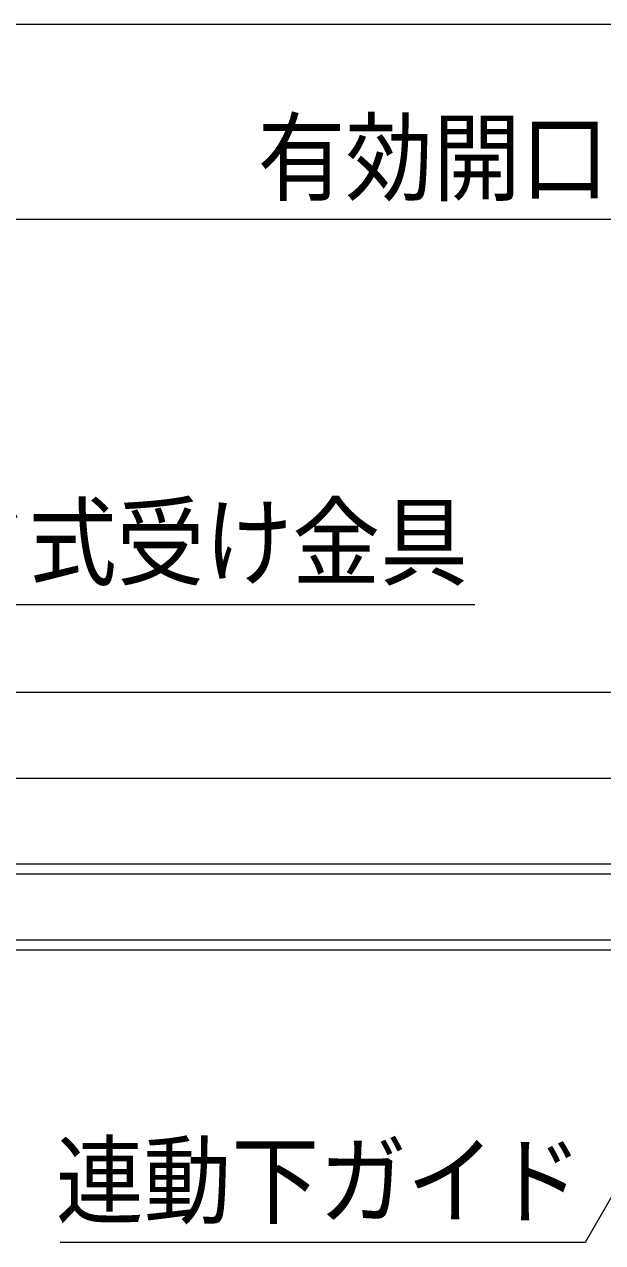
# Model space of a CAD drawing. Units: millimetres, scale not verified. Extents: x -6062 to 6062, y -3045 to 3045.
# Drawn here: x -3467 to -3170, y 1056 to 1680 of the extents above; entities that cross this region are included whole.
import ezdxf
from ezdxf.enums import TextEntityAlignment as Align

# ---------------------------------------------------------------- set-up
doc = ezdxf.new("R2010")
doc.units = ezdxf.units.MM
doc.header["$LTSCALE"] = 20
for name, color, linetype, lineweight in [('0-0_3一般', 7, 'Continuous', 15), ('0-1_2寸法-3', 7, 'Continuous', 15), ('0-2_2寸法-1', 7, 'Continuous', 15)]:
    doc.layers.add(name, color=color, linetype=linetype, lineweight=lineweight)
doc.styles.add('ＭＳ Ｐゴシック', font='')
doc.styles.get('ＭＳ Ｐゴシック').set_extended_font_data('MS PGothic')

# ---------------------------------------------------------------- blocks, each defined once
blk = doc.blocks.new('グループ-23')
at = {"layer": '0-0_3一般'}
for p, q in [((-41990, 25876.9), (7030, 25876.9)), ((-41990, 25876.9), (7030, 25876.9)), ((-41990, 24996.9), (7030, 24996.9)), ((-41682, 24896.9), (-25758, 24896.9)), ((-41990, 24116.9), (7030, 24116.9)), ((-25758, 24216.9), (-41682, 24216.9))]:
    blk.add_line(p, q, dxfattribs=at)
for points in [[(-41990, 25876.9), (-41990, 26756.9), (7030, 26756.9), (7030, 25876.9)], [(-41990, 24116.9), (-41990, 24996.9), (7030, 24996.9), (7030, 24116.9)]]:
    blk.add_lwpolyline(points, dxfattribs=at)

msp = doc.modelspace()

# ---------------------------------------------------------------- linework, layer by layer
at = {"layer": '0-1_2寸法-3'}
for points in [[(-3732.5, 1227.84), (-3643.01, 1382.84), (-3236.13, 1382.84)], [(-3067.5, 1249.84), (-3179.51, 1055.84), (-3448.83, 1055.84)]]:
    msp.add_lwpolyline(points, dxfattribs=at)
at = {"layer": '0-2_2寸法-1'}
for p, q in [((-1448.21, 1680), (-3874.79, 1680)), ((-2276.21, 1580), (-3874.79, 1580))]:
    msp.add_line(p, q, dxfattribs=at)

# ---------------------------------------------------------------- block references
at = {"layer": '0-0_3一般', "xscale": 0.05, "yscale": 0.05}
msp.add_blockref('グループ-23', (-1787.5, 0), dxfattribs=at)

# ---------------------------------------------------------------- texts
at = {"layer": '0-1_2寸法-3', "style": 'ＭＳ Ｐゴシック', "width": 0.9}
for s, height, p in [('スライド式受け金具', 36.69, (-3644.94, 1385.39)), ('連動下ガイド', 36.66, (-3450.93, 1058.39))]:
    msp.add_text(s, height=height, dxfattribs=at).set_placement(p, align=Align.BOTTOM_LEFT)
at = {"layer": '0-2_2寸法-1', "style": 'ＭＳ Ｐゴシック', "width": 0.9}
msp.add_text('有効開口幅\u3000（DW×2）-32', height=36.66, dxfattribs=at).set_placement((-3347.46, 1582.45), align=Align.BOTTOM_LEFT)

doc.saveas('drawing.dxf')
